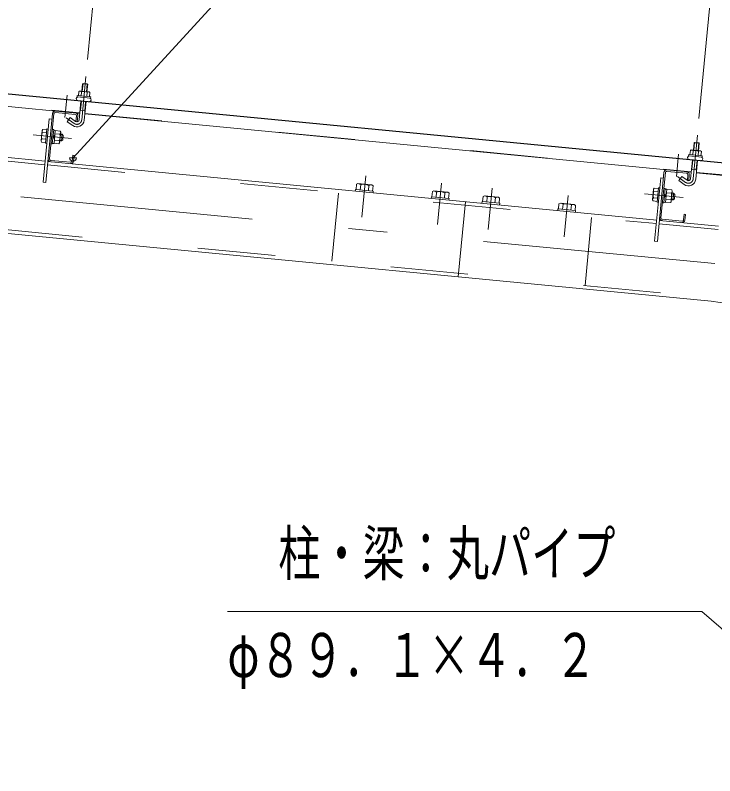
# Model space of a CAD drawing. Units: millimetres, scale not verified. Extents: x -34086 to 34091, y -14700 to 14700.
# Drawn here: x 19594 to 22484, y 8168 to 11308 of the extents above; entities that cross this region are included whole.
import ezdxf
from ezdxf.enums import TextEntityAlignment as Align

# ---------------------------------------------------------------- set-up
doc = ezdxf.new("R2010")
doc.units = ezdxf.units.MM
doc.header["$LTSCALE"] = 80
doc.linetypes.add('USER2', pattern=[10, 4, -6])
doc.linetypes.add('USER3', pattern=[24, 12, -5, 2, -5])
for name, color, linetype, lineweight in [('0-6_2-02BOLD', 7, 'Continuous', 18), ('0-7_2-12HIDDEN', 3, 'USER2', 18), ('0-8_2-22CENTER', 3, 'USER3', 18), ('0-9_2-42THIN', 4, 'Continuous', 18), ('0-A_2-52DIM', 3, 'Continuous', 18)]:
    doc.layers.add(name, color=color, linetype=linetype, lineweight=lineweight)
doc.styles.add('ＭＳ ゴシック', font='')
doc.styles.get('ＭＳ ゴシック').set_extended_font_data('MS Gothic')

msp = doc.modelspace()

# ---------------------------------------------------------------- linework, layer by layer
at = {"layer": '0-6_2-02BOLD'}
for p, q in [((22523.93, 10698.56), (17030.88, 11227.48)), ((17088.9, 11220.14), (22523.76, 10696.82)), ((19860.69, 10902.25), (17355.78, 11143.45)), ((19866.74, 10974.1), (19868.46, 10991.95)), ((19891.09, 10989.77), (19889.36, 10971.92)), ((17203.26, 10947.16), (19717.94, 10705.03)), ((19858.16, 10875.9), (19865.55, 10952.77)), ((19886.46, 10950.75), (19879.06, 10873.89)), ((19753.71, 10901.3), (19735.73, 10714.56)), ((19842.04, 10898.41), (19759.82, 10906.34)), ((19882.84, 10913.18), (19861.94, 10915.19)), ((22386.51, 10659.04), (19881.6, 10900.24)), ((19734.71, 10879.21), (19745.85, 10878.15)), ((19809.27, 10868.06), (19831.49, 10852.21)), ((19844.8, 10868.62), (19847.08, 10892.31)), ((19747.42, 10835.97), (19753, 10835.43)), ((19706.8, 10823.19), (19723.53, 10821.58)), ((19757.12, 10805.15), (19749.47, 10798.85)), ((19757.78, 10812.12), (19750.15, 10805.82)), ((19778.59, 10816.28), (19758.37, 10818.22)), ((19721.01, 10795.43), (19704.28, 10797.04)), ((19747.52, 10778.65), (19754.49, 10777.98)), ((19755.85, 10792.07), (19776.07, 10790.13)), ((19785.38, 10788.37), (19791.11, 10793.08)), ((22419.16, 10779.1), (22416.21, 10748.4)), ((22392.56, 10730.89), (22394.28, 10748.73)), ((22416.9, 10746.56), (22415.18, 10728.71)), ((19740.77, 10708.45), (19822.98, 10700.54)), ((22383.97, 10632.69), (22391.37, 10709.56)), ((22412.28, 10707.55), (22404.88, 10630.68)), ((19729.08, 10703.95), (22243.75, 10461.82)), ((22261.54, 10471.35), (22279.52, 10658.09)), ((22285.64, 10663.13), (22367.85, 10655.21)), ((22408.65, 10669.97), (22387.75, 10671.99)), ((22407.41, 10657.03), (22518.9, 10646.3)), ((22260.53, 10636.01), (22271.67, 10634.94)), ((22335.08, 10624.85), (22357.3, 10609.01)), ((21001.97, 10588.42), (21004.02, 10609.66)), ((21021.12, 10608.01), (21019.07, 10586.77)), ((21053.27, 10583.48), (21055.32, 10604.72)), ((21072.75, 10581.6), (21072.08, 10574.63)), ((21313.17, 10558.46), (21312.5, 10551.49)), ((21317.61, 10579.46), (21315.56, 10558.23)), ((21334.7, 10577.82), (21332.66, 10556.58)), ((21366.85, 10553.29), (21368.9, 10574.53)), ((21541.69, 10536.45), (21543.74, 10557.69)), ((21577.93, 10554.4), (21575.89, 10533.17)), ((22230.1, 10553.84), (22246.83, 10552.22)), ((22249.35, 10578.37), (22232.62, 10579.98)), ((22282.93, 10561.94), (22275.29, 10555.64)), ((22283.6, 10568.91), (22275.96, 10562.62)), ((22304.41, 10573.07), (22284.19, 10575.02)), ((21453.6, 10537.9), (21423.71, 10227.49)), ((21840.19, 10529.15), (21838.14, 10507.91)), ((21857.28, 10527.5), (21855.24, 10506.26)), ((21889.43, 10502.97), (21891.48, 10524.21)), ((22228.83, 10540.76), (22245.57, 10539.15)), ((22245.24, 10535.68), (22250.81, 10535.15)), ((22281.67, 10548.87), (22301.89, 10546.92)), ((21835.76, 10508.14), (21835.09, 10501.17)), ((22254.89, 10460.74), (22498.77, 10437.26)), ((22348.8, 10457.33), (22266.58, 10465.25))]:
    msp.add_line(p, q, dxfattribs=at)
for points in [[(19869.49, 10993.61), (19872.45, 11024.31), (19893.35, 11022.31), (19890.39, 10991.6)], [(19872.45, 11024.31), (19874.36, 11025.89), (19891.78, 11024.22), (19893.35, 11022.31)], [(19900.68, 10970.84), (19902.4, 10988.68), (19899.53, 10990.72), (19860.35, 10994.5), (19857.14, 10993.04), (19855.43, 10975.19)], [(22468.88, 10126.85), (17144.81, 10639.49), (17174.7, 10949.91), (17192.12, 10948.23)], [(19748.13, 10901.83), (19720.69, 10616.86), (19709.55, 10617.93), (19734.7, 10879.22)], [(19809.27, 10868.06), (19821.46, 10885.15), (19843.68, 10869.31)], [(19852.65, 10891.77), (19850.37, 10868.08), (19844.8, 10868.62)], [(19724.79, 10834.65), (19708.06, 10836.27), (19705.23, 10832.3), (19701, 10788.4), (19703.02, 10783.97), (19719.75, 10782.35)], [(19724.99, 10778.35), (19719.42, 10778.89), (19725.13, 10838.12), (19730.7, 10837.58)], [(19753, 10835.43), (19747.29, 10776.21), (19741.71, 10776.74)], [(19754.49, 10777.98), (19759.73, 10832.32), (19752.76, 10832.99)], [(19781.87, 10824.91), (19777.65, 10781.02), (19774.81, 10777.05), (19754.6, 10779)], [(19759.64, 10831.3), (19779.86, 10829.35), (19781.87, 10824.91)], [(19778.42, 10789.04), (19785.38, 10788.37), (19788.06, 10816.23)], [(19791.11, 10793.08), (19792.79, 10810.51), (19788.06, 10816.23), (19781.1, 10816.9)], [(22395.31, 10750.41), (22398.26, 10781.11), (22419.16, 10779.1), (22417.59, 10781.01), (22400.17, 10782.69), (22398.26, 10781.11)], [(22426.5, 10727.63), (22428.21, 10745.47), (22425.35, 10747.51), (22386.16, 10751.29), (22382.96, 10749.83), (22381.24, 10731.98)], [(19829.1, 10705.57), (19831.37, 10729.26), (19836.96, 10728.72), (19834.67, 10705.03)], [(22273.95, 10658.63), (22246.51, 10373.65), (22235.36, 10374.72), (22260.52, 10636.01)], [(22372.89, 10649.1), (22370.61, 10625.41), (22376.18, 10624.87), (22378.47, 10648.56)], [(22369.49, 10626.11), (22347.27, 10641.94), (22335.08, 10624.85)], [(21072.75, 10581.6), (20999.59, 10588.65), (20998.92, 10581.68)], [(21004.02, 10609.66), (21009.77, 10612.28), (21067.26, 10606.74), (21072.42, 10603.07), (21070.37, 10581.83)], [(21383.95, 10551.64), (21386, 10572.88), (21380.84, 10576.55), (21323.36, 10582.09), (21317.61, 10579.46)], [(22250.61, 10591.45), (22233.86, 10593.06), (22231.04, 10589.09), (22226.81, 10545.19), (22228.83, 10540.76)], [(22245.24, 10535.68), (22250.94, 10594.91), (22256.51, 10594.38)], [(22273.24, 10592.76), (22278.81, 10592.23), (22273.11, 10533), (22267.53, 10533.53)], [(22273.34, 10535.44), (22280.31, 10534.77), (22285.54, 10589.12), (22278.58, 10589.79)], [(22285.44, 10588.1), (22305.67, 10586.15), (22307.69, 10581.71), (22303.46, 10537.81), (22300.63, 10533.85), (22280.41, 10535.79)], [(21313.17, 10558.46), (21386.33, 10551.41), (21385.67, 10544.44)], [(21592.99, 10531.51), (21595.03, 10552.76), (21589.88, 10556.43), (21532.39, 10561.96), (21526.64, 10559.34), (21524.59, 10538.1)], [(22304.23, 10545.83), (22311.2, 10545.16), (22313.88, 10573.03), (22306.91, 10573.7)], [(22311.2, 10545.16), (22316.93, 10549.88), (22318.61, 10567.3), (22313.88, 10573.03)], [(21521.53, 10531.36), (21522.21, 10538.33), (21595.37, 10531.28), (21594.7, 10524.32)], [(21906.53, 10501.32), (21908.58, 10522.56), (21903.43, 10526.23), (21845.94, 10531.77), (21840.19, 10529.15)], [(21835.76, 10508.14), (21908.92, 10501.09), (21908.25, 10494.12)], [(22360.49, 10461.83), (22362.77, 10485.51), (22357.19, 10486.05), (22354.91, 10462.37)]]:
    msp.add_lwpolyline(points, dxfattribs=at)
for points in [[(19850.18, 10975.7), (19849.65, 10970.12), (19905.39, 10964.75), (19905.93, 10970.32)], [(22375.99, 10732.49), (22375.46, 10726.92), (22431.2, 10721.54), (22431.74, 10727.12)]]:
    msp.add_lwpolyline(points, close=True, dxfattribs=at)
for centre, radius, start, end in [((19862, 10984.22), 10.06, 50.11574, 110.11574), ((19876.34, 10955.17), 37.62, 66.91203, 102.08795), ((19895.94, 10980.96), 10.06, 58.88425, 118.88425), ((19852.46, 10962.82), 7, 84.4998, 264.4998), ((19901.24, 10958.12), 7, 264.50061, 84.50061), ((19759.28, 10900.77), 11.2, 84.4973, 174.4973), ((19759.28, 10900.77), 5.6, 84.4973, 174.4973), ((19841.5, 10892.84), 5.6, 354.5092, 84.50122), ((19841.5, 10892.84), 11.2, 354.50143, 84.50122), ((19849.01, 10876.78), 30.18, 234.5, 354.5), ((19849.01, 10876.78), 9.19, 234.5, 354.5), ((19739.55, 10806.84), 36.61, 153.47365, 195.52446), ((19715.02, 10829), 10.07, 174.49905, 215.22588), ((19743.32, 10806.48), 36.61, 333.47365, 15.52446), ((19771.63, 10823.55), 10.07, 313.77223, 354.49905), ((19711.24, 10789.77), 10.07, 133.77223, 174.49905), ((19767.86, 10784.32), 10.07, 354.49905, 35.22588), ((22387.82, 10741.02), 10.06, 50.11574, 110.11574), ((22402.15, 10711.96), 37.62, 66.91203, 102.08795), ((22421.76, 10737.75), 10.06, 58.88425, 118.88425), ((19741.3, 10714.02), 11.2, 174.4973, 264.48845), ((19741.3, 10714.02), 5.6, 174.4973, 264.48845), ((22378.28, 10719.61), 7, 84.4998, 264.4998), ((22427.05, 10714.91), 7, 264.50061, 84.50061), ((19823.52, 10706.11), 11.2, 264.49953, 354.50208), ((19823.52, 10706.11), 5.6, 264.49953, 354.5092), ((22285.1, 10657.56), 11.2, 84.4973, 174.4973), ((22285.1, 10657.56), 5.6, 84.4973, 174.4973), ((22367.32, 10649.63), 5.6, 354.5092, 84.50122), ((22367.32, 10649.63), 11.2, 354.50143, 84.50122), ((22374.82, 10633.58), 30.18, 234.5, 354.5), ((22374.82, 10633.58), 9.19, 234.5, 354.5), ((21011.61, 10598.8), 13.24, 44.06885, 84.5), ((21033.9, 10561.5), 48.23, 63.6357, 105.3643), ((21062.9, 10593.86), 13.24, 84.5, 124.92831), ((21325.19, 10568.61), 13.24, 44.06885, 84.5), ((22240.84, 10585.79), 10.07, 174.49905, 215.22588), ((21347.48, 10531.31), 48.23, 63.6357, 105.3643), ((21376.48, 10563.66), 13.24, 84.5, 124.92831), ((21534.22, 10548.48), 13.24, 44.06885, 84.5), ((21556.52, 10511.19), 48.23, 63.6357, 105.3643), ((21585.51, 10543.54), 13.24, 84.5, 124.92831), ((22237.05, 10546.56), 10.07, 133.77223, 174.49905), ((22265.37, 10563.63), 36.61, 153.47365, 195.52446), ((22269.13, 10563.27), 36.61, 333.47365, 15.52446), ((22297.44, 10580.34), 10.07, 313.77223, 354.49905), ((21847.77, 10518.29), 13.24, 44.06885, 84.5), ((21870.06, 10481), 48.23, 63.6357, 105.3643), ((21899.07, 10513.35), 13.24, 84.5, 124.92831), ((22293.67, 10541.12), 10.07, 354.49905, 35.22588), ((22267.11, 10470.82), 11.2, 174.4973, 264.48845), ((22267.11, 10470.82), 5.6, 174.4973, 264.48845), ((22349.34, 10462.9), 11.2, 264.49953, 354.50208), ((22349.34, 10462.9), 5.6, 264.49953, 354.5092), ((22393.25, 9341.41), 789.08, 0, 84.50003)]:
    msp.add_arc(centre, radius, start, end, dxfattribs=at)
at = {"layer": '0-7_2-12HIDDEN'}
for p, q in [((17355.95, 11145.19), (19860.86, 10903.99)), ((19716.52, 10690.39), (17201.85, 10932.53)), ((19881.77, 10901.98), (22386.67, 10660.79)), ((19727.67, 10689.32), (22242.34, 10447.18)), ((17163.64, 10652.44), (22470.29, 10141.48)), ((22407.58, 10658.77), (22519.06, 10648.04)), ((20929.61, 10573.58), (20902.54, 10292.43)), ((21974.78, 10472.95), (21947.71, 10191.8)), ((22253.48, 10446.11), (22497.36, 10422.63))]:
    msp.add_line(p, q, dxfattribs=at)
msp.add_arc((22393.25, 9341.41), 803.77, 0, 84.50003, dxfattribs=at)
at = {"layer": '0-8_2-22CENTER'}
for p, q in [((19885.97, 11055.22), (19868.61, 10874.89)), ((19799.25, 10884.96), (19808.17, 10977.63)), ((19837.58, 10860.76), (19804.1, 10884.63)), ((22483.82, 10282.06), (17072.65, 10803.08)), ((19826.79, 10798.43), (19668.27, 10813.71)), ((22394.42, 10631.69), (22411.78, 10812.01)), ((22325.07, 10641.75), (22333.99, 10734.42)), ((21041.87, 10644.36), (21025.44, 10473.64)), ((21339.02, 10443.44), (21355.46, 10614.16)), ((22329.92, 10641.43), (22363.39, 10617.56)), ((21564.49, 10594.03), (21548.05, 10423.32)), ((21861.61, 10393.13), (21878.04, 10563.84)), ((22352.6, 10555.23), (22194.08, 10570.5))]:
    msp.add_line(p, q, dxfattribs=at)
for centre in [(19849.01, 10876.78), (22374.82, 10633.58)]:
    msp.add_arc(centre, 19.69, 234.5, 354.5, dxfattribs=at)
at = {"layer": '0-9_2-42THIN'}
for p, q in [((19874.36, 11025.89), (19871.23, 10993.45)), ((19888.65, 10991.77), (19891.78, 11024.21)), ((19780.77, 10813.42), (19791.22, 10812.41)), ((19789.2, 10791.51), (19778.75, 10792.52)), ((22400.17, 10782.69), (22397.05, 10750.24)), ((22414.47, 10748.56), (22417.59, 10781.01)), ((22389.5, 10671.82), (22393.11, 10709.39)), ((22410.53, 10707.71), (22406.91, 10670.14)), ((22387.13, 10665.49), (22389.5, 10671.82)), ((22406.91, 10670.14), (22408.03, 10663.47)), ((22306.58, 10570.21), (22317.03, 10569.2)), ((22315.02, 10548.3), (22304.57, 10549.31))]:
    msp.add_line(p, q, dxfattribs=at)
for points in [[(19861.32, 10908.69), (19863.68, 10915.02), (19867.3, 10952.6)], [(19884.72, 10950.92), (19881.1, 10913.35), (19882.22, 10906.68)]]:
    msp.add_lwpolyline(points, dxfattribs=at)
at = {"layer": '0-A_2-52DIM'}
for p, q in [((22445.75, 13565.9), (19832.82, 10718.92)), ((19892.68, 11124.9), (19941.6, 11633.02)), ((22418.5, 10881.69), (22468.46, 11400.62)), ((19846.82, 10718.92), (19818.82, 10718.92))]:
    msp.add_line(p, q, dxfattribs=at)
msp.add_lwpolyline([(20470.85, 8845.48), (22430.85, 8845.48), (23217.81, 8167.82)], dxfattribs=at)
msp.add_arc((19832.82, 10718.92), 14, 180, 0, dxfattribs=at)

# ---------------------------------------------------------------- texts
at = {"layer": '0-A_2-52DIM', "color": 7, "style": 'ＭＳ ゴシック', "width": 0.7}
for s, p in [('柱・梁：丸パイプ', (20680.85, 8940.36)), ('φ８９．１×４．２', (20470.85, 8520.35))]:
    msp.add_text(s, height=182.3, dxfattribs=at).set_placement(p, align=Align.BOTTOM_LEFT)

doc.saveas('drawing.dxf')
